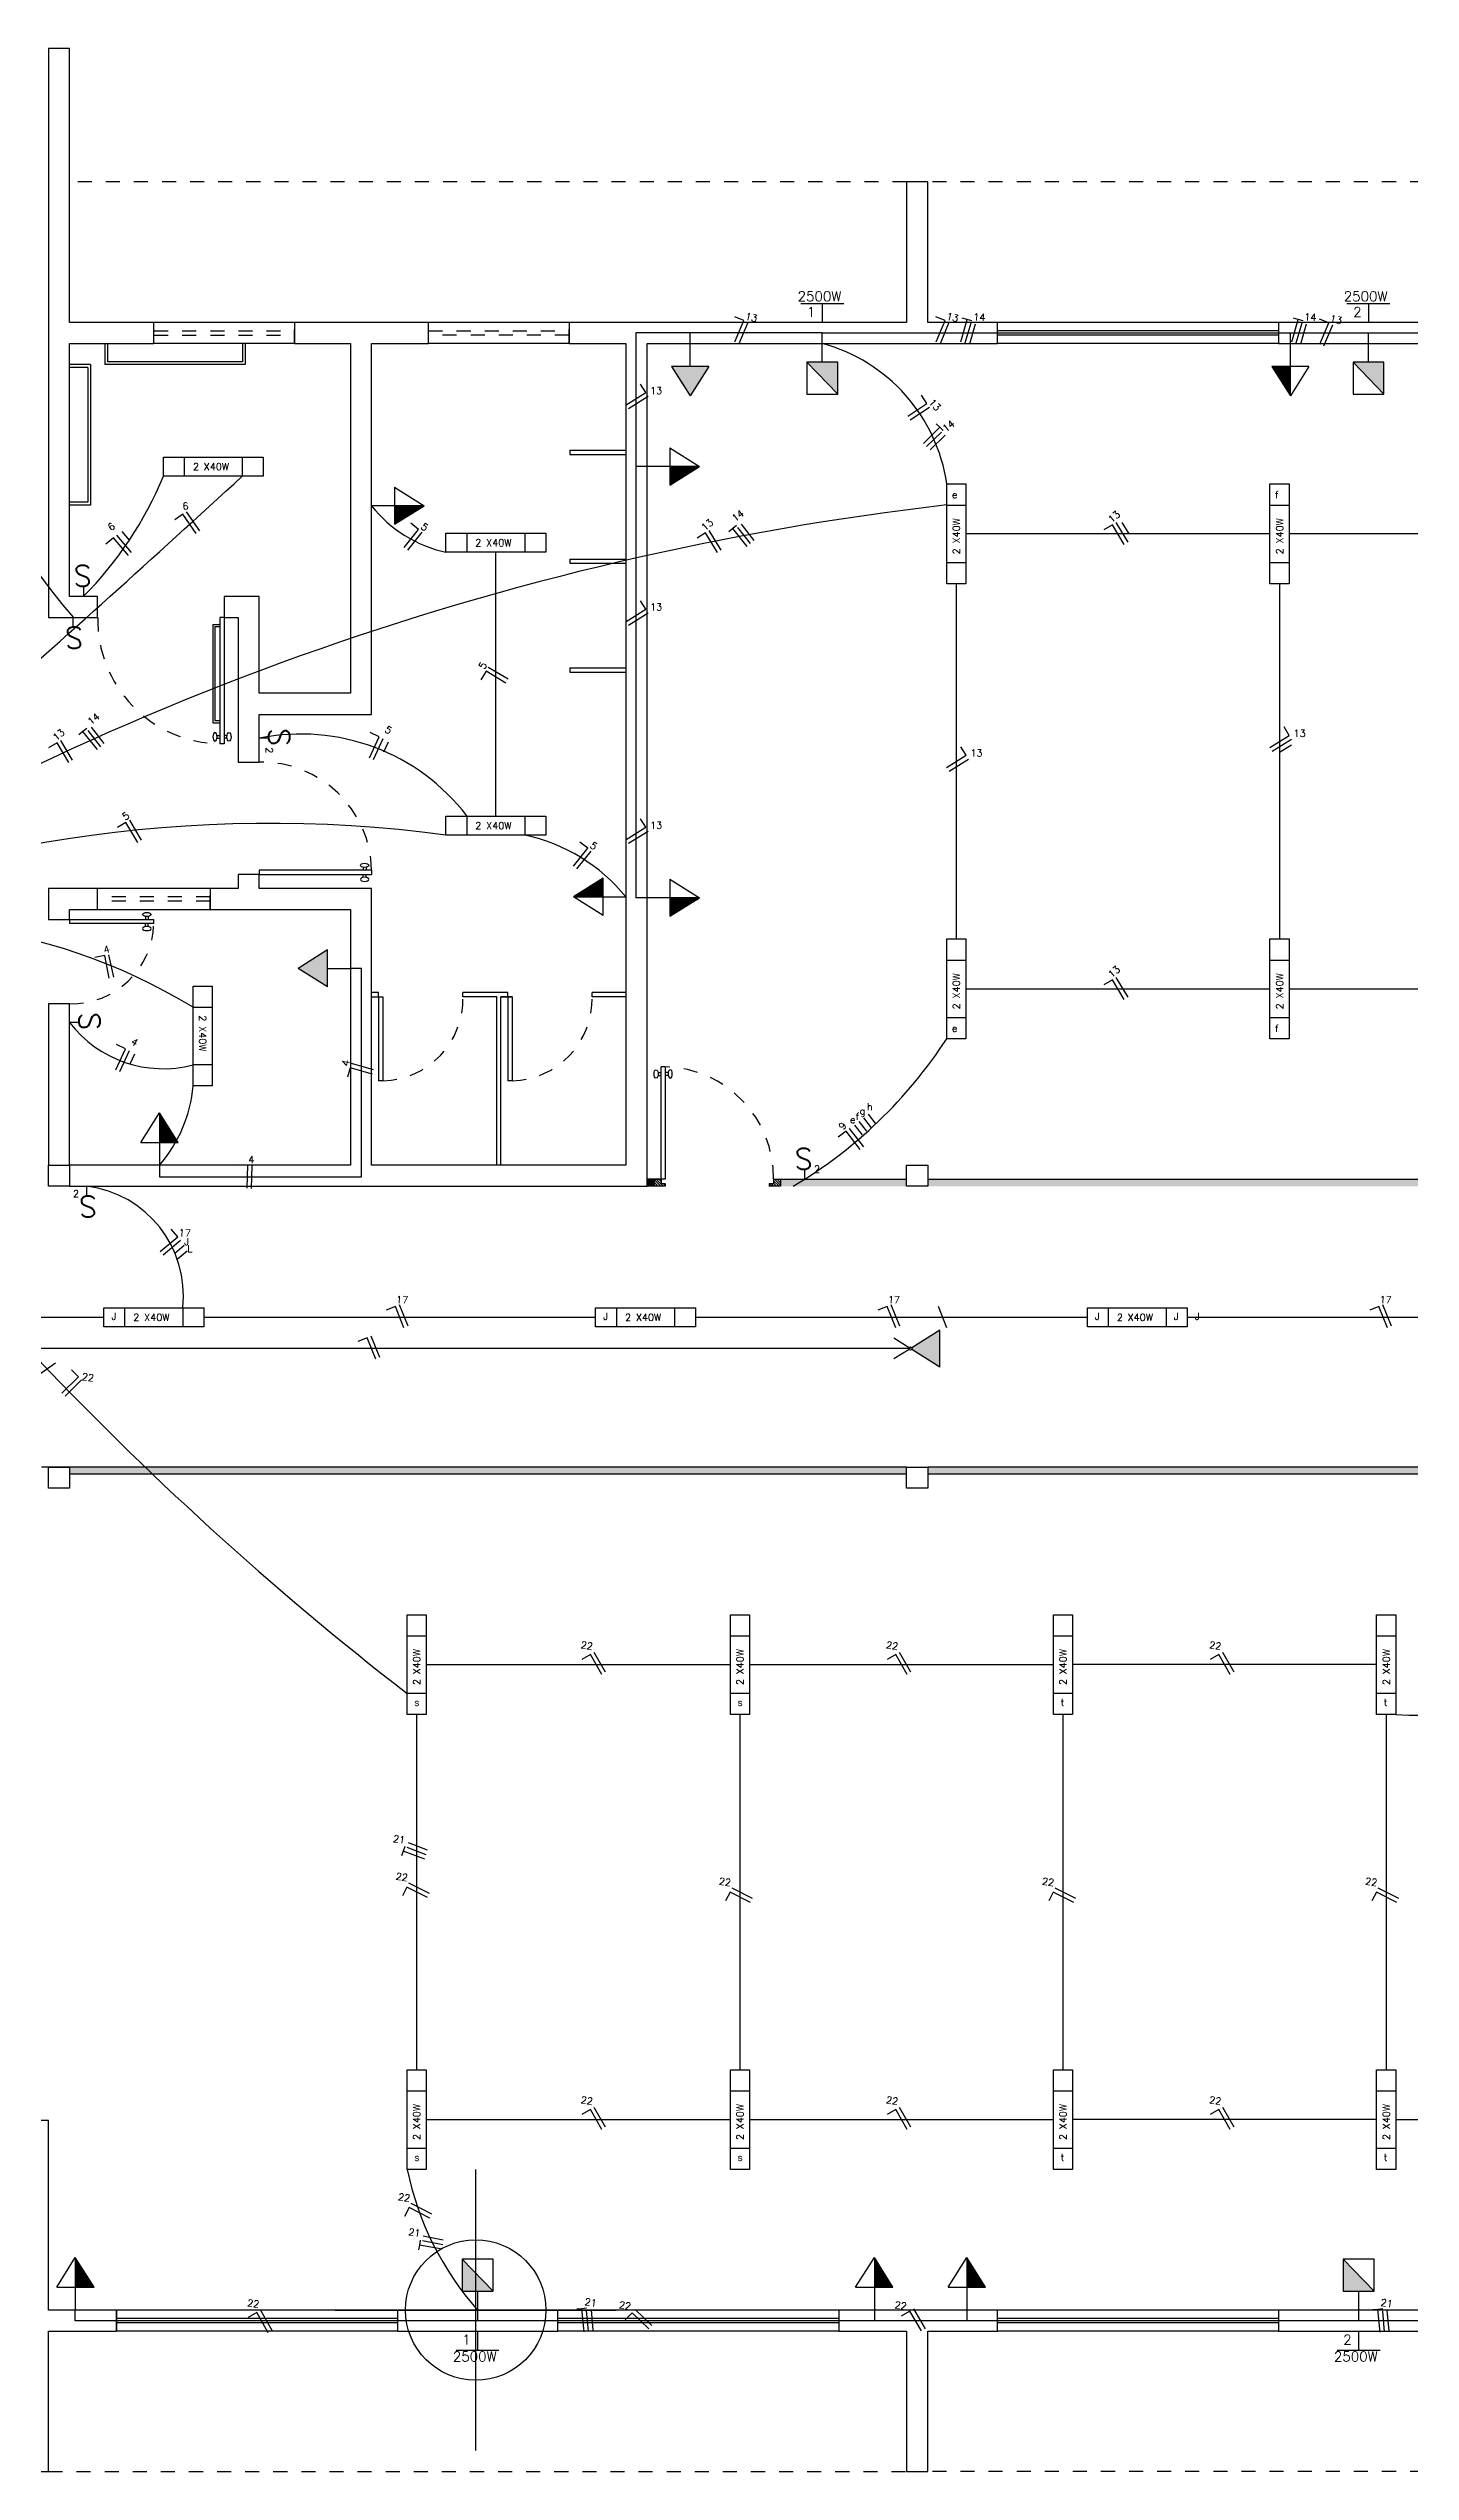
# Model space of a CAD drawing. Header units: millimetres. Extents: x 820 to 987, y 393 to 526.
# Drawn here: x 882.78 to 892.48, y 447.54 to 464.79 of the extents above; entities that cross this region are included whole.
import ezdxf

# ---------------------------------------------------------------- set-up
doc = ezdxf.new("R2010")
doc.units = ezdxf.units.MM
doc.header["$PDMODE"] = 34
doc.linetypes.add('ACAD_ISO03W100', pattern=[30, 12, -18])
for name, color, linetype in [('can01', 1, 'Continuous'), ('can02', 2, 'Continuous'), ('ESQUADRIAS', 2, 'Continuous'), ('fio tomadas de chão', 82, 'Continuous'), ('Janela', 2, 'Continuous'), ('pena 01', 1, 'Continuous'), ('pena01', 1, 'Continuous'), ('pena02', 2, 'Continuous'), ('pena03', 3, 'Continuous'), ('pena04', 4, 'Continuous')]:
    doc.layers.add(name, color=color, linetype=linetype)
doc.styles.add('ROMANS', font='romans', dxfattribs={"height": 0.18})

msp = doc.modelspace()

# ---------------------------------------------------------------- hatches: boundary and pattern name
at = {"layer": 'can02'}
for points in [[(887.482, 462.523), (887.217, 462.523), (887.349, 462.313)], [(888.399, 462.553), (888.179, 462.553), (888.399, 462.325)], [(891.489, 462.523), (891.621, 462.313), (891.621, 462.523)], [(892.287, 462.553), (892.067, 462.553), (892.287, 462.325)], [(887.205, 461.678), (887.415, 461.81), (887.205, 461.81)], [(885.245, 461.399), (885.455, 461.531), (885.245, 461.531)], [(886.729, 458.879), (886.519, 458.747), (886.729, 458.747)], [(887.205, 458.608), (887.415, 458.74), (887.205, 458.74)], [(884.769, 458.105), (884.769, 458.37), (884.559, 458.237)], [(883.704, 456.999), (883.572, 457.21), (883.572, 456.999)], [(883.106, 448.849), (882.973, 449.06), (882.973, 448.849)], [(885.726, 448.82), (885.946, 448.82), (885.726, 449.048)], [(888.792, 448.849), (888.66, 449.06), (888.66, 448.849)], [(889.45, 448.849), (889.318, 449.06), (889.318, 448.849)], [(891.997, 448.82), (892.217, 448.82), (891.997, 449.048)]]:
    msp.add_hatch(color=256, dxfattribs=at).paths.add_polyline_path(points)
at = {"layer": 'fio tomadas de chão'}
msp.add_hatch(color=256, dxfattribs=at).paths.add_polyline_path([(889.127, 455.399), (889.127, 455.663), (888.927, 455.537, -0.141294), (888.928, 455.531, -0.141294), (888.927, 455.525)])
at = {"layer": 'pena02'}
for points in [[(887.092, 456.686), (887.092, 456.736), (887.042, 456.736), (887.042, 456.686)], [(888.89, 456.686), (888.89, 456.736), (887.992, 456.736), (887.992, 456.686)], [(895.173, 456.686), (895.173, 456.736), (889.04, 456.736), (889.04, 456.686)], [(888.89, 454.636), (888.89, 454.686), (882.932, 454.686), (882.932, 454.636)], [(895.173, 454.636), (895.173, 454.686), (889.04, 454.686), (889.04, 454.636)]]:
    msp.add_hatch(color=254, dxfattribs=at).paths.add_polyline_path(points)
h = msp.add_hatch(dxfattribs=at)
h.set_pattern_fill('LINE', color=256, scale=0.004, angle=45, style=0)
h.set_pattern_definition([(315, (-1130.707169, 2397.98538), (-0.00898025612, -0.00898025612), [])])
h.paths.add_polyline_path([(887.092, 456.736), (887.092, 456.686), (887.172, 456.686), (887.172, 456.706), (887.142, 456.706), (887.142, 456.736)])
h = msp.add_hatch(dxfattribs=at)
h.set_pattern_fill('LINE', color=256, scale=0.004, angle=45, style=0)
h.set_pattern_definition([(315, (-1130.907169, 2397.98538), (-0.00898025612, -0.00898025612), [])])
h.paths.add_polyline_path([(887.992, 456.736), (887.992, 456.686), (887.912, 456.686), (887.912, 456.706), (887.942, 456.706), (887.942, 456.736)])

# ---------------------------------------------------------------- linework, layer by layer
at = {"layer": 'can01'}
for p, q in [((887.732, 462.849), (887.666, 462.876)), ((887.668, 462.697), (887.732, 462.849)), ((887.698, 462.686), (887.761, 462.837)), ((889.164, 462.849), (889.098, 462.876)), ((889.1, 462.697), (889.164, 462.849)), ((889.13, 462.686), (889.193, 462.837)), ((889.276, 462.699), (889.32, 462.857)), ((889.32, 462.857), (889.286, 462.867)), ((889.306, 462.691), (889.348, 462.832)), ((889.306, 462.691), (889.348, 462.832)), ((889.354, 462.847), (889.32, 462.857)), ((889.339, 462.684), (889.381, 462.825)), ((889.339, 462.684), (889.381, 462.825)), ((891.632, 462.699), (891.677, 462.857)), ((891.677, 462.857), (891.643, 462.867)), ((891.663, 462.691), (891.704, 462.832)), ((891.663, 462.691), (891.704, 462.832)), ((891.711, 462.847), (891.677, 462.857)), ((891.696, 462.684), (891.737, 462.825)), ((891.696, 462.684), (891.737, 462.825)), ((891.894, 462.832), (891.828, 462.86)), ((891.831, 462.681), (891.894, 462.832)), ((891.86, 462.669), (891.923, 462.82)), ((886.894, 462.249), (887.033, 462.336)), ((886.911, 462.223), (887.049, 462.31)), ((887.033, 462.336), (886.995, 462.396)), ((889.034, 462.259), (888.995, 462.318)), ((888.898, 462.168), (889.034, 462.259)), ((888.915, 462.142), (889.052, 462.233)), ((889.01, 461.973), (889.125, 462.09)), ((889.032, 461.952), (889.137, 462.055)), ((889.032, 461.952), (889.137, 462.055)), ((889.058, 461.93), (889.163, 462.033)), ((889.058, 461.93), (889.163, 462.033)), ((889.125, 462.09), (889.1, 462.115)), ((889.15, 462.066), (889.125, 462.09)), ((883.739, 461.47), (883.681, 461.43)), ((883.832, 461.334), (883.739, 461.47)), ((883.858, 461.353), (883.765, 461.487)), ((883.245, 461.302), (883.191, 461.257)), ((883.351, 461.176), (883.245, 461.302)), ((883.374, 461.197), (883.269, 461.322)), ((883.358, 461.286), (883.306, 461.348)), ((885.314, 461.234), (885.416, 461.362)), ((885.339, 461.215), (885.441, 461.343)), ((885.416, 461.362), (885.361, 461.406)), ((887.459, 461.338), (887.398, 461.301)), ((887.543, 461.197), (887.459, 461.338)), ((887.57, 461.214), (887.485, 461.354)), ((887.652, 461.368), (887.624, 461.346)), ((887.68, 461.391), (887.652, 461.368)), ((887.755, 461.24), (887.652, 461.368)), ((887.779, 461.261), (887.689, 461.376)), ((887.779, 461.261), (887.689, 461.376)), ((887.804, 461.283), (887.714, 461.399)), ((887.804, 461.283), (887.714, 461.399)), ((890.354, 461.396), (890.294, 461.36)), ((890.439, 461.256), (890.354, 461.396)), ((890.466, 461.272), (890.381, 461.412)), ((890.474, 461.331), (890.425, 461.412)), ((886.894, 460.707), (887.033, 460.794)), ((886.911, 460.681), (887.049, 460.768)), ((887.033, 460.794), (886.995, 460.854)), ((885.896, 460.353), (885.86, 460.292)), ((886.037, 460.269), (885.896, 460.353)), ((886.053, 460.297), (885.912, 460.38)), ((883.027, 459.923), (882.999, 459.901)), ((883.054, 459.945), (883.027, 459.923)), ((883.13, 459.795), (883.027, 459.923)), ((883.154, 459.815), (883.064, 459.931)), ((883.154, 459.815), (883.064, 459.931)), ((883.178, 459.838), (883.088, 459.954)), ((883.178, 459.838), (883.088, 459.954)), ((885.067, 459.737), (885.135, 459.886)), ((885.135, 459.886), (885.071, 459.916)), ((891.474, 459.809), (891.613, 459.896)), ((891.613, 459.896), (891.576, 459.956)), ((882.843, 459.843), (882.782, 459.807)), ((882.927, 459.703), (882.843, 459.843)), ((882.954, 459.719), (882.869, 459.859)), ((885.096, 459.725), (885.164, 459.873)), ((885.169, 459.778), (885.202, 459.851)), ((889.174, 459.668), (889.313, 459.755)), ((889.192, 459.641), (889.33, 459.728)), ((889.313, 459.755), (889.276, 459.815)), ((891.492, 459.783), (891.63, 459.87)), ((891.544, 459.776), (891.63, 459.83)), ((883.333, 459.276), (883.272, 459.24)), ((883.417, 459.134), (883.333, 459.276)), ((883.443, 459.151), (883.36, 459.292)), ((886.894, 459.154), (887.033, 459.242)), ((886.911, 459.128), (887.049, 459.215)), ((887.033, 459.242), (886.995, 459.301)), ((886.518, 458.964), (886.62, 459.093)), ((886.543, 458.945), (886.645, 459.073)), ((886.62, 459.093), (886.565, 459.137)), ((883.246, 458.175), (883.212, 458.335)), ((883.182, 458.329), (883.112, 458.314)), ((883.215, 458.168), (883.182, 458.329)), ((890.466, 458.033), (890.381, 458.173)), ((890.354, 458.157), (890.294, 458.121)), ((890.439, 458.017), (890.354, 458.157)), ((883.261, 457.516), (883.329, 457.665)), ((883.329, 457.665), (883.265, 457.695)), ((883.29, 457.504), (883.358, 457.652)), ((883.363, 457.557), (883.396, 457.63)), ((884.93, 457.53), (884.911, 457.462)), ((885.088, 457.485), (884.93, 457.53)), ((885.096, 457.516), (884.939, 457.561)), ((888.607, 457.078), (888.553, 457.148)), ((888.64, 457.103), (888.586, 457.173)), ((888.672, 457.129), (888.618, 457.2)), ((888.459, 457.078), (888.403, 457.035)), ((888.559, 456.948), (888.459, 457.078)), ((888.584, 456.968), (888.484, 457.098)), ((888.575, 457.052), (888.522, 457.121)), ((884.201, 456.836), (884.13, 456.838)), ((884.195, 456.672), (884.201, 456.836)), ((884.226, 456.671), (884.232, 456.835)), ((883.577, 456.221), (883.702, 456.327)), ((883.598, 456.197), (883.722, 456.303)), ((883.702, 456.327), (883.656, 456.381)), ((883.682, 456.211), (883.748, 456.266)), ((883.698, 456.167), (883.769, 456.227)), ((885.251, 455.831), (885.186, 455.804)), ((885.312, 455.678), (885.251, 455.831)), ((885.341, 455.691), (885.28, 455.842)), ((888.751, 455.831), (888.686, 455.804)), ((888.812, 455.678), (888.751, 455.831)), ((888.841, 455.691), (888.78, 455.842)), ((889.177, 455.679), (889.116, 455.83)), ((892.251, 455.831), (892.186, 455.804)), ((892.312, 455.678), (892.251, 455.831)), ((892.341, 455.691), (892.28, 455.842)), ((885.05, 455.607), (884.984, 455.581)), ((885.111, 455.455), (885.05, 455.607)), ((885.14, 455.467), (885.079, 455.619)), ((882.711, 455.345), (882.832, 455.429)), ((882.878, 455.214), (882.995, 455.33)), ((882.901, 455.192), (883.017, 455.308)), ((882.995, 455.33), (882.945, 455.38)), ((886.639, 453.352), (886.577, 453.317)), ((886.72, 453.21), (886.639, 453.352)), ((886.747, 453.226), (886.666, 453.368)), ((888.812, 453.352), (888.751, 453.317)), ((888.893, 453.21), (888.812, 453.352)), ((888.92, 453.226), (888.84, 453.368)), ((891.112, 453.352), (891.051, 453.317)), ((891.193, 453.21), (891.112, 453.352)), ((891.22, 453.226), (891.14, 453.368)), ((885.307, 451.954), (885.295, 451.92)), ((885.319, 451.987), (885.307, 451.954)), ((885.461, 451.897), (885.307, 451.954)), ((885.471, 451.927), (885.334, 451.979)), ((885.471, 451.927), (885.334, 451.979)), ((885.48, 451.959), (885.344, 452.012)), ((885.48, 451.959), (885.344, 452.012)), ((885.333, 451.697), (885.301, 451.634)), ((885.479, 451.622), (885.333, 451.697)), ((885.493, 451.651), (885.347, 451.725)), ((887.633, 451.662), (887.601, 451.599)), ((887.779, 451.587), (887.633, 451.662)), ((887.793, 451.615), (887.647, 451.69)), ((889.933, 451.662), (889.901, 451.599)), ((890.079, 451.587), (889.933, 451.662)), ((890.093, 451.615), (889.947, 451.69)), ((892.233, 451.662), (892.201, 451.599)), ((892.379, 451.587), (892.233, 451.662)), ((892.393, 451.615), (892.247, 451.69)), ((886.639, 450.113), (886.577, 450.078)), ((886.72, 449.971), (886.639, 450.113)), ((886.747, 449.987), (886.666, 450.129)), ((888.812, 450.113), (888.751, 450.078)), ((888.893, 449.971), (888.812, 450.113)), ((888.92, 449.987), (888.84, 450.129)), ((891.112, 450.113), (891.051, 450.078)), ((891.193, 449.971), (891.112, 450.113)), ((891.22, 449.987), (891.14, 450.129)), ((885.35, 449.416), (885.317, 449.353)), ((885.496, 449.341), (885.35, 449.416)), ((885.51, 449.369), (885.364, 449.444)), ((885.592, 449.184), (885.448, 449.213)), ((885.592, 449.184), (885.448, 449.213)), ((885.422, 449.149), (885.416, 449.114)), ((885.428, 449.184), (885.422, 449.149)), ((885.583, 449.119), (885.422, 449.149)), ((885.588, 449.15), (885.445, 449.179)), ((885.588, 449.15), (885.445, 449.179)), ((884.373, 448.541), (884.293, 448.683)), ((886.577, 448.695), (886.542, 448.692)), ((886.612, 448.699), (886.577, 448.695)), ((886.595, 448.532), (886.577, 448.695)), ((886.626, 448.536), (886.612, 448.682)), ((886.626, 448.536), (886.612, 448.682)), ((886.659, 448.542), (886.646, 448.688)), ((886.659, 448.542), (886.646, 448.688)), ((887.076, 448.575), (886.958, 448.689)), ((888.913, 448.678), (888.852, 448.642)), ((888.996, 448.537), (888.913, 448.678)), ((889.023, 448.553), (888.94, 448.694)), ((892.243, 448.691), (892.208, 448.687)), ((892.278, 448.695), (892.243, 448.691)), ((892.261, 448.528), (892.243, 448.691)), ((892.292, 448.532), (892.278, 448.678)), ((892.292, 448.532), (892.278, 448.678)), ((892.325, 448.538), (892.311, 448.684)), ((892.325, 448.538), (892.311, 448.684)), ((884.265, 448.668), (884.204, 448.633)), ((884.346, 448.525), (884.265, 448.668)), ((886.936, 448.666), (886.887, 448.616)), ((887.054, 448.552), (886.936, 448.666))]:
    msp.add_line(p, q, dxfattribs=at)
at = {"layer": 'can02', "color": 2}
msp.add_line((884.534, 462.836), (883.521, 462.836), dxfattribs=at)
at = {"layer": 'can02'}
for p, q in [((888.136, 462.971), (888.442, 462.971)), ((888.289, 462.971), (888.289, 462.836)), ((892.024, 462.971), (892.33, 462.971)), ((892.177, 462.971), (892.177, 462.836)), ((887.349, 462.523), (887.349, 462.686)), ((888.289, 462.553), (888.289, 462.686)), ((891.621, 462.523), (891.621, 462.686)), ((892.177, 462.553), (892.177, 462.686)), ((887.482, 462.523), (887.217, 462.523)), ((887.217, 462.523), (887.349, 462.313)), ((887.482, 462.523), (887.349, 462.313)), ((888.179, 462.553), (888.399, 462.325)), ((891.753, 462.523), (891.489, 462.523)), ((891.489, 462.523), (891.621, 462.313)), ((891.621, 462.313), (891.621, 462.523)), ((891.753, 462.523), (891.621, 462.313)), ((892.067, 462.553), (892.287, 462.325)), ((883.6, 461.877), (884.311, 461.877)), ((883.6, 461.741), (883.6, 461.877)), ((883.75, 461.741), (883.75, 461.877)), ((884.161, 461.877), (884.161, 461.741)), ((884.311, 461.877), (884.311, 461.741)), ((887.205, 461.81), (887.042, 461.81)), ((887.205, 461.943), (887.415, 461.81)), ((887.205, 461.943), (887.205, 461.678)), ((887.205, 461.678), (887.415, 461.81)), ((887.415, 461.81), (887.205, 461.81)), ((884.311, 461.741), (883.6, 461.741)), ((885.245, 461.664), (885.245, 461.399)), ((885.245, 461.664), (885.455, 461.531)), ((889.176, 461.686), (889.312, 461.686)), ((889.176, 460.975), (889.176, 461.686)), ((889.312, 461.686), (889.312, 460.975)), ((891.476, 460.975), (891.476, 461.686)), ((891.476, 461.686), (891.612, 461.686)), ((891.612, 461.686), (891.612, 460.975)), ((885.245, 461.531), (885.082, 461.531)), ((885.455, 461.531), (885.245, 461.531)), ((885.245, 461.399), (885.455, 461.531)), ((889.176, 461.536), (889.312, 461.536)), ((891.476, 461.536), (891.612, 461.536)), ((885.611, 461.2), (885.611, 461.336)), ((885.611, 461.336), (886.322, 461.336)), ((885.761, 461.2), (885.761, 461.336)), ((886.172, 461.336), (886.172, 461.2)), ((886.322, 461.336), (886.322, 461.2)), ((886.322, 461.2), (885.611, 461.2)), ((889.312, 461.125), (889.176, 461.125)), ((891.612, 461.125), (891.476, 461.125)), ((883.032, 460.956), (883.032, 460.886)), ((889.312, 460.975), (889.176, 460.975)), ((891.612, 460.975), (891.476, 460.975)), ((882.957, 460.667), (882.957, 460.736)), ((884.351, 459.876), (884.282, 459.876)), ((885.611, 459.322), (886.322, 459.322)), ((885.611, 459.186), (885.611, 459.322)), ((885.761, 459.186), (885.761, 459.322)), ((886.172, 459.322), (886.172, 459.186)), ((886.322, 459.322), (886.322, 459.186)), ((886.322, 459.186), (885.611, 459.186)), ((886.729, 458.879), (886.519, 458.747)), ((886.729, 458.615), (886.729, 458.879)), ((887.205, 458.872), (887.205, 458.608)), ((887.205, 458.872), (887.415, 458.74)), ((886.729, 458.615), (886.519, 458.747)), ((886.519, 458.747), (886.729, 458.747)), ((886.729, 458.747), (886.892, 458.747)), ((887.205, 458.74), (887.042, 458.74)), ((887.415, 458.74), (887.205, 458.74)), ((887.205, 458.608), (887.415, 458.74)), ((884.769, 458.37), (884.559, 458.237)), ((884.769, 458.105), (884.769, 458.37)), ((889.176, 457.736), (889.176, 458.447)), ((889.176, 458.447), (889.312, 458.447)), ((889.312, 458.447), (889.312, 457.736)), ((891.476, 457.736), (891.476, 458.447)), ((891.476, 458.447), (891.612, 458.447)), ((891.612, 458.447), (891.612, 457.736)), ((884.769, 458.105), (884.559, 458.237)), ((884.769, 458.237), (884.932, 458.237)), ((889.176, 458.297), (889.312, 458.297)), ((891.476, 458.297), (891.612, 458.297)), ((883.811, 458.112), (883.947, 458.112)), ((883.811, 457.401), (883.811, 458.112)), ((883.947, 458.112), (883.947, 457.401)), ((883.001, 457.853), (882.932, 457.853)), ((883.811, 457.962), (883.947, 457.962)), ((889.312, 457.886), (889.176, 457.886)), ((891.612, 457.886), (891.476, 457.886)), ((889.312, 457.736), (889.176, 457.736)), ((891.612, 457.736), (891.476, 457.736)), ((883.947, 457.551), (883.811, 457.551)), ((883.947, 457.401), (883.811, 457.401)), ((883.439, 456.999), (883.572, 457.21)), ((883.704, 456.999), (883.572, 457.21)), ((883.572, 457.21), (883.572, 456.999)), ((883.439, 456.999), (883.704, 456.999)), ((883.572, 456.999), (883.572, 456.836)), ((888.164, 456.806), (888.164, 456.736)), ((883.056, 456.617), (883.056, 456.686)), ((883.176, 455.686), (883.176, 455.822)), ((883.176, 455.822), (883.887, 455.822)), ((883.326, 455.686), (883.326, 455.822)), ((883.737, 455.822), (883.737, 455.686)), ((883.887, 455.822), (883.887, 455.686)), ((886.676, 455.686), (886.676, 455.822)), ((886.676, 455.822), (887.387, 455.822)), ((886.826, 455.686), (886.826, 455.822)), ((887.237, 455.822), (887.237, 455.686)), ((887.387, 455.822), (887.387, 455.686)), ((890.176, 455.686), (890.176, 455.822)), ((890.176, 455.822), (890.887, 455.822)), ((890.326, 455.686), (890.326, 455.822)), ((890.737, 455.822), (890.737, 455.686)), ((890.887, 455.822), (890.887, 455.686)), ((883.887, 455.686), (883.176, 455.686)), ((887.387, 455.686), (886.676, 455.686)), ((890.887, 455.686), (890.176, 455.686)), ((885.335, 452.925), (885.335, 453.636)), ((885.335, 453.636), (885.471, 453.636)), ((885.471, 453.636), (885.471, 452.925)), ((887.635, 453.636), (887.771, 453.636)), ((887.635, 452.925), (887.635, 453.636)), ((887.771, 453.636), (887.771, 452.925)), ((889.935, 453.636), (890.071, 453.636)), ((889.935, 452.925), (889.935, 453.636)), ((890.071, 453.636), (890.071, 452.925)), ((892.235, 453.636), (892.371, 453.636)), ((892.235, 452.925), (892.235, 453.636)), ((892.371, 453.636), (892.371, 452.925)), ((885.335, 453.486), (885.471, 453.486)), ((887.635, 453.486), (887.771, 453.486)), ((889.935, 453.486), (890.071, 453.486)), ((892.235, 453.486), (892.371, 453.486)), ((885.471, 453.075), (885.335, 453.075)), ((887.771, 453.075), (887.635, 453.075)), ((890.071, 453.075), (889.935, 453.075)), ((892.371, 453.075), (892.235, 453.075)), ((885.471, 452.925), (885.335, 452.925)), ((887.771, 452.925), (887.635, 452.925)), ((890.071, 452.925), (889.935, 452.925)), ((892.371, 452.925), (892.235, 452.925)), ((885.335, 449.686), (885.335, 450.397)), ((885.335, 450.397), (885.471, 450.397)), ((885.335, 450.247), (885.471, 450.247)), ((885.471, 450.397), (885.471, 449.686)), ((887.635, 450.397), (887.771, 450.397)), ((887.635, 449.686), (887.635, 450.397)), ((887.635, 450.247), (887.771, 450.247)), ((887.771, 450.397), (887.771, 449.686)), ((889.935, 450.397), (890.071, 450.397)), ((889.935, 449.686), (889.935, 450.397)), ((889.935, 450.247), (890.071, 450.247)), ((890.071, 450.397), (890.071, 449.686)), ((892.235, 450.397), (892.371, 450.397)), ((892.235, 449.686), (892.235, 450.397)), ((892.235, 450.247), (892.371, 450.247)), ((892.371, 450.397), (892.371, 449.686)), ((885.471, 449.836), (885.335, 449.836)), ((887.771, 449.836), (887.635, 449.836)), ((890.071, 449.836), (889.935, 449.836)), ((892.371, 449.836), (892.235, 449.836)), ((885.471, 449.686), (885.335, 449.686)), ((887.771, 449.686), (887.635, 449.686)), ((890.071, 449.686), (889.935, 449.686)), ((892.371, 449.686), (892.235, 449.686)), ((882.841, 448.849), (882.973, 449.06)), ((882.973, 449.06), (882.973, 448.849)), ((883.106, 448.849), (882.973, 449.06)), ((885.946, 448.82), (885.726, 449.048)), ((888.527, 448.849), (888.66, 449.06)), ((888.66, 449.06), (888.66, 448.849)), ((888.792, 448.849), (888.66, 449.06)), ((889.186, 448.849), (889.318, 449.06)), ((889.318, 449.06), (889.318, 448.849)), ((889.45, 448.849), (889.318, 449.06)), ((892.217, 448.82), (891.997, 449.048)), ((882.841, 448.849), (883.106, 448.849)), ((882.973, 448.849), (882.973, 448.686)), ((888.527, 448.849), (888.792, 448.849)), ((888.66, 448.849), (888.66, 448.686)), ((889.186, 448.849), (889.45, 448.849)), ((889.318, 448.849), (889.318, 448.686)), ((885.836, 448.82), (885.836, 448.686)), ((892.107, 448.82), (892.107, 448.686)), ((885.836, 448.536), (885.836, 448.401)), ((892.107, 448.536), (892.106, 448.401)), ((885.683, 448.401), (885.988, 448.401)), ((891.954, 448.401), (892.259, 448.401))]:
    msp.add_line(p, q, dxfattribs=at)
for points in [[(888.399, 462.553), (888.179, 462.553), (888.179, 462.325), (888.399, 462.325)], [(892.287, 462.553), (892.067, 462.553), (892.067, 462.325), (892.287, 462.325)], [(885.726, 448.82), (885.946, 448.82), (885.946, 449.048), (885.726, 449.048)], [(891.997, 448.82), (892.217, 448.82), (892.217, 449.048), (891.997, 449.048)]]:
    msp.add_lwpolyline(points, close=True, dxfattribs=at)
at = {"layer": 'ESQUADRIAS'}
for p, q in [((885.082, 458.036), (885.132, 458.036)), ((885.132, 458.036), (885.132, 458.066)), ((885.132, 458.036), (885.162, 458.036)), ((885.732, 458.036), (885.732, 458.066)), ((886.002, 458.036), (886.052, 458.036)), ((886.052, 458.036), (886.052, 458.066)), ((886.052, 458.036), (886.082, 458.036)), ((886.652, 458.036), (886.652, 458.066))]:
    msp.add_line(p, q, dxfattribs=at)
at = {"layer": 'fio tomadas de chão'}
for p, q in [((888.907, 455.537), (888.799, 455.605)), ((889.127, 455.663), (888.927, 455.537)), ((889.127, 455.399), (889.127, 455.663)), ((888.917, 455.531), (874.632, 455.531)), ((888.907, 455.525), (888.799, 455.457)), ((889.127, 455.399), (888.927, 455.525))]:
    msp.add_line(p, q, dxfattribs=at)
msp.add_circle((888.917, 455.531), 0.0116, dxfattribs=at)
at = {"layer": 'Janela'}
for p, q in [((886.487, 462.836), (885.487, 462.836)), ((883.182, 462.686), (883.182, 462.536)), ((883.202, 462.686), (883.202, 462.556)), ((884.534, 462.686), (883.531, 462.686)), ((884.162, 462.686), (884.162, 462.556)), ((884.182, 462.686), (884.182, 462.536)), ((886.487, 462.686), (885.487, 462.686)), ((883.082, 462.536), (882.932, 462.536)), ((883.062, 462.516), (882.932, 462.516)), ((883.062, 462.516), (883.062, 461.556)), ((883.082, 462.536), (883.082, 461.536)), ((884.182, 462.536), (883.182, 462.536)), ((884.162, 462.556), (883.202, 462.556)), ((883.062, 461.556), (882.932, 461.556)), ((883.082, 461.536), (882.932, 461.536)), ((883.952, 460.686), (883.952, 459.986)), ((883.952, 460.686), (884.002, 460.686)), ((883.967, 460.671), (883.967, 460.001)), ((883.967, 460.671), (884.002, 460.671)), ((884.002, 460.736), (884.002, 459.836)), ((884.032, 460.736), (884.002, 460.736)), ((884.032, 460.736), (884.032, 459.836)), ((883.952, 459.986), (884.002, 459.986)), ((883.967, 460.001), (884.002, 460.001)), ((884.032, 459.836), (884.002, 459.836)), ((885.132, 458.036), (885.132, 457.436)), ((885.162, 458.036), (885.162, 457.436)), ((886.052, 458.036), (886.052, 457.436)), ((886.082, 458.036), (886.082, 457.436)), ((885.162, 457.436), (885.132, 457.436)), ((886.082, 457.436), (886.052, 457.436))]:
    msp.add_line(p, q, dxfattribs=at)
at = {"layer": 'pena 01', "linetype": 'ACAD_ISO03W100', "ltscale": 0.005}
for p, q in [((888.89, 463.836), (882.932, 463.836)), ((895.173, 463.836), (889.04, 463.836)), ((883.531, 462.686), (883.531, 462.836)), ((884.534, 462.686), (884.534, 462.836)), ((885.487, 462.686), (885.487, 462.836)), ((886.487, 462.686), (886.487, 462.836)), ((883.534, 462.776), (884.534, 462.776)), ((883.534, 462.746), (884.534, 462.746)), ((885.487, 462.776), (886.487, 462.776)), ((886.487, 462.746), (885.487, 462.746)), ((883.132, 458.656), (883.132, 458.806)), ((883.932, 458.746), (883.132, 458.746)), ((883.932, 458.716), (883.132, 458.716)), ((883.932, 458.656), (883.932, 458.806)), ((882.782, 447.536), (888.89, 447.536)), ((895.173, 447.536), (889.04, 447.536))]:
    msp.add_line(p, q, dxfattribs=at)
at = {"layer": 'pena 01'}
for p, q in [((888.289, 462.761), (886.963, 462.761)), ((886.963, 462.761), (886.963, 458.74)), ((887.349, 462.686), (887.349, 462.761)), ((888.289, 462.686), (888.289, 462.761)), ((888.289, 462.761), (898.099, 462.761)), ((891.621, 462.686), (891.621, 462.761)), ((892.177, 462.686), (892.177, 462.761)), ((887.042, 461.81), (886.963, 461.81)), ((891.476, 461.331), (889.312, 461.331)), ((893.776, 461.331), (891.612, 461.331)), ((885.966, 459.322), (885.966, 461.2)), ((889.244, 458.447), (889.244, 460.975)), ((891.544, 460.975), (891.544, 458.447)), ((887.042, 458.74), (886.963, 458.74)), ((885.009, 458.237), (884.932, 458.237)), ((885.009, 456.754), (885.009, 458.237)), ((889.312, 458.092), (891.476, 458.092)), ((891.612, 458.092), (893.776, 458.092)), ((883.572, 456.836), (883.572, 456.754)), ((883.572, 456.754), (885.009, 456.754)), ((880.387, 455.754), (883.176, 455.754)), ((883.887, 455.754), (886.676, 455.754)), ((887.387, 455.754), (890.176, 455.754)), ((890.887, 455.754), (893.676, 455.754)), ((885.471, 453.281), (887.635, 453.281)), ((887.771, 453.281), (889.935, 453.281)), ((892.235, 453.281), (890.071, 453.281)), ((885.403, 450.397), (885.403, 452.925)), ((887.703, 452.925), (887.703, 450.397)), ((890.003, 450.397), (890.003, 452.925)), ((892.303, 452.925), (892.303, 450.397)), ((885.471, 450.042), (887.635, 450.042)), ((887.771, 450.042), (889.935, 450.042)), ((892.235, 450.042), (890.071, 450.042)), ((892.371, 450.042), (896.967, 450.042)), ((882.973, 448.609), (882.973, 448.686)), ((885.836, 448.686), (885.836, 448.609)), ((888.66, 448.686), (888.66, 448.609)), ((889.318, 448.686), (889.318, 448.609)), ((892.107, 448.686), (892.107, 448.609)), ((894.941, 448.609), (882.973, 448.609))]:
    msp.add_line(p, q, dxfattribs=at)
for centre, radius, start, end in [((886.842, 464.048), 5.105, 180.0271, 220.437), ((887.972, 461.512), 1.216, 8.2304, 74.9037), ((795.247, 558.632), 131.505, 310.32655, 312.54173), ((881.144, 462.759), 2.659, 315.2367, 337.4959), ((891.538, 441.032), 20.64, 96.5712, 122.8236), ((885.81, 462.105), 0.927, 218.2412, 257.605), ((884.579, 458.418), 1.488, 37.425, 101.5158), ((884.358, 449.828), 9.442, 82.376, 115.1219), ((885.908, 457.945), 1.269, 39.1848, 78.0147), ((881.622, 454.343), 4.229, 58.83, 107.5033), ((899.681, 471.559), 23.398, 214.2918, 232.1837), ((883.598, 458.361), 0.838, 217.3279, 284.7345), ((886.395, 459.537), 3.312, 300.6372, 327.0688), ((882.821, 457.488), 0.994, 319.0805, 355.0049), ((882.958, 455.909), 0.784, 353.6703, 82.8156), ((892.623, 458.66), 5.74, 267.4851, 296.9422), ((887.463, 450.127), 2.173, 191.709, 221.5359)]:
    msp.add_arc(centre, radius, start, end, dxfattribs=at)
at = {"layer": 'pena 01', "linetype": 'ACAD_ISO03W100', "ltscale": 0.005}
for centre, radius, start, end in [((884.017, 460.721), 0.885, 179.029, 269.029), ((884.297, 458.921), 0.785, 1.0947, 91.0947), ((882.947, 458.571), 0.585, 268.5312, 358.5312), ((885.147, 458.021), 0.585, 271.4688, 1.4688), ((886.067, 458.021), 0.585, 271.4688, 1.4688), ((887.157, 456.751), 0.785, 358.9053, 88.9053)]:
    msp.add_arc(centre, radius, start, end, dxfattribs=at)
at = {"layer": 'pena01'}
for p, q in [((891.536, 462.836), (889.536, 462.836)), ((891.536, 462.686), (889.536, 462.686)), ((885.265, 448.686), (883.265, 448.686)), ((888.407, 448.686), (886.407, 448.686)), ((891.536, 448.686), (889.536, 448.686)), ((885.265, 448.536), (883.265, 448.536)), ((888.407, 448.536), (886.407, 448.536)), ((891.536, 448.536), (889.536, 448.536))]:
    msp.add_line(p, q, dxfattribs=at)
at = {"layer": 'pena02'}
for p, q in [((891.536, 462.776), (889.536, 462.776)), ((891.536, 462.746), (889.536, 462.746)), ((886.492, 461.926), (886.892, 461.926)), ((886.492, 461.926), (886.492, 461.896)), ((886.492, 461.896), (886.892, 461.896)), ((886.492, 461.151), (886.892, 461.151)), ((886.492, 461.151), (886.492, 461.121)), ((886.492, 461.121), (886.892, 461.121)), ((886.492, 460.376), (886.892, 460.376)), ((886.492, 460.376), (886.492, 460.346)), ((886.492, 460.346), (886.892, 460.346)), ((883.981, 459.896), (884.002, 459.896)), ((884.053, 459.896), (884.032, 459.896)), ((883.981, 459.876), (884.002, 459.876)), ((884.053, 459.876), (884.032, 459.876)), ((884.282, 458.936), (884.282, 458.906)), ((885.082, 458.936), (884.282, 458.936)), ((884.282, 458.906), (885.082, 458.906)), ((885.022, 458.957), (885.022, 458.936)), ((885.022, 458.886), (885.022, 458.906)), ((885.042, 458.957), (885.042, 458.936)), ((885.042, 458.886), (885.042, 458.906)), ((885.082, 458.936), (885.082, 458.906)), ((883.932, 458.806), (883.132, 458.806)), ((882.932, 458.586), (883.532, 458.586)), ((882.932, 458.586), (882.932, 458.556)), ((883.532, 458.556), (882.932, 458.556)), ((883.132, 458.656), (883.932, 458.656)), ((883.472, 458.607), (883.472, 458.586)), ((883.472, 458.536), (883.472, 458.556)), ((883.492, 458.607), (883.492, 458.586)), ((883.492, 458.536), (883.492, 458.556)), ((883.532, 458.556), (883.532, 458.586)), ((885.132, 458.066), (885.082, 458.066)), ((885.132, 458.066), (885.082, 458.066)), ((886.052, 458.066), (885.732, 458.066)), ((885.972, 458.036), (885.732, 458.036)), ((885.972, 456.836), (885.972, 458.036)), ((886.052, 458.066), (886.002, 458.066)), ((886.052, 458.066), (886.002, 458.066)), ((886.002, 456.836), (886.002, 458.036)), ((886.082, 458.036), (886.002, 458.036)), ((886.892, 458.066), (886.652, 458.066)), ((886.892, 458.036), (886.652, 458.036)), ((887.121, 457.496), (887.142, 457.496)), ((887.121, 457.476), (887.142, 457.476)), ((887.142, 456.736), (887.142, 457.536)), ((887.172, 457.536), (887.142, 457.536)), ((887.172, 457.536), (887.172, 456.736)), ((887.193, 457.496), (887.172, 457.496)), ((887.193, 457.476), (887.172, 457.476)), ((887.172, 456.736), (887.092, 456.736)), ((887.092, 456.736), (887.092, 456.686)), ((887.092, 456.736), (887.142, 456.736)), ((887.172, 456.686), (887.092, 456.686)), ((887.172, 456.736), (887.142, 456.736)), ((887.142, 456.736), (887.142, 456.706)), ((887.142, 456.706), (887.172, 456.706)), ((887.172, 456.706), (887.172, 456.686)), ((887.912, 456.706), (887.942, 456.706)), ((887.912, 456.706), (887.912, 456.686)), ((887.992, 456.686), (887.912, 456.686)), ((887.942, 456.736), (887.992, 456.736)), ((887.942, 456.736), (887.942, 456.706)), ((887.992, 456.736), (887.992, 456.686)), ((883.265, 448.686), (883.265, 448.536)), ((885.265, 448.626), (883.265, 448.626)), ((885.265, 448.596), (883.265, 448.596)), ((888.407, 448.626), (886.407, 448.626)), ((888.407, 448.596), (886.407, 448.596)), ((891.536, 448.626), (889.536, 448.626)), ((891.536, 448.596), (889.536, 448.596))]:
    msp.add_line(p, q, dxfattribs=at)
at = {"layer": 'pena02', "color": 254}
for p, q in [((887.092, 456.736), (887.042, 456.736)), ((887.092, 456.686), (887.042, 456.686)), ((887.992, 456.736), (888.89, 456.736)), ((889.04, 456.736), (895.173, 456.736)), ((888.89, 454.686), (882.732, 454.686)), ((888.89, 454.636), (882.932, 454.636)), ((897.415, 454.686), (889.04, 454.686)), ((895.223, 454.636), (889.04, 454.636))]:
    msp.add_line(p, q, dxfattribs=at)
at = {"layer": 'pena02', "extrusion": (0, 0, -1)}
for centre, major_axis in [((883.967, 459.886), (0, -0.03)), ((885.032, 458.871), (0.03, 0)), ((883.482, 458.521), (0.03, 0)), ((887.207, 457.486), (0, 0.03))]:
    msp.add_ellipse(centre, major_axis=major_axis, ratio=0.5, dxfattribs=at)
at = {"layer": 'pena02'}
for centre, major_axis in [((884.067, 459.886), (0, -0.03)), ((885.032, 458.971), (0.03, 0)), ((883.482, 458.621), (0.03, 0)), ((887.107, 457.486), (0, 0.03))]:
    msp.add_ellipse(centre, major_axis=major_axis, ratio=0.5, dxfattribs=at)
at = {"layer": 'pena03'}
msp.add_point((885.823, 448.686), dxfattribs=at)
at = {"layer": 'pena04'}
for points in [[(883.132, 460.736), (883.132, 460.886), (882.932, 460.886), (882.932, 462.686), (883.531, 462.686), (883.531, 462.836), (882.932, 462.836), (882.932, 464.786), (882.782, 464.786), (882.782, 460.736)], [(885.082, 460.046), (885.082, 462.686), (885.487, 462.686), (885.487, 462.836), (884.534, 462.836), (884.534, 462.686), (884.932, 462.686), (884.932, 460.196), (884.282, 460.196), (884.282, 460.236), (884.282, 460.886), (884.032, 460.886), (884.032, 460.736), (884.132, 460.736), (884.132, 459.706), (884.282, 459.706), (884.282, 460.046)], [(892.678, 462.686), (892.678, 462.836), (891.536, 462.836), (891.536, 462.686)], [(882.932, 458.586), (882.932, 458.656), (883.132, 458.656), (883.132, 458.806), (882.782, 458.806), (882.782, 458.586)], [(882.932, 456.836), (882.932, 457.986), (882.782, 457.986), (882.782, 456.836)], [(882.782, 456.686), (882.782, 456.836), (882.932, 456.836), (882.932, 456.686)], [(888.89, 456.686), (888.89, 456.836), (889.04, 456.836), (889.04, 456.686)], [(882.782, 454.536), (882.782, 454.686), (882.932, 454.686), (882.932, 454.536)], [(888.89, 454.536), (888.89, 454.686), (889.04, 454.686), (889.04, 454.536)], [(882.782, 447.536), (882.782, 448.536), (883.265, 448.536), (883.265, 448.686), (882.782, 448.686), (882.782, 450.036), (882.282, 450.036), (882.282, 449.886), (882.632, 449.886), (882.632, 447.536)], [(886.407, 448.536), (886.407, 448.686), (885.265, 448.686), (885.265, 448.536)], [(889.04, 447.536), (889.04, 448.536), (889.536, 448.536), (889.536, 448.686), (888.407, 448.686), (888.407, 448.536), (888.89, 448.536), (888.89, 447.536)], [(892.678, 448.536), (892.678, 448.686), (891.536, 448.686), (891.536, 448.536)]]:
    msp.add_lwpolyline(points, close=True, dxfattribs=at)
for points in [[(887.042, 462.686), (889.536, 462.686), (889.536, 462.836), (889.04, 462.836), (889.04, 463.836), (888.89, 463.836), (888.89, 462.836), (887.042, 462.836)], [(887.042, 462.836), (886.487, 462.836), (886.487, 462.686), (886.892, 462.686), (886.892, 456.836), (885.082, 456.836)], [(885.082, 456.686), (887.042, 456.686), (887.042, 462.686)], [(885.082, 456.836), (885.082, 458.806), (884.282, 458.806), (884.282, 458.906), (884.132, 458.906), (884.132, 458.806), (883.932, 458.806), (883.932, 458.656), (884.132, 458.656), (884.932, 458.656), (884.932, 456.836), (882.932, 456.836), (882.932, 456.686), (885.082, 456.686), (885.082, 456.686)]]:
    msp.add_lwpolyline(points, dxfattribs=at)

# ---------------------------------------------------------------- texts
at = {"layer": 'can01', "style": 'ROMANS'}
for s, p in [('2500W', (888.114, 462.987)), ('2500W', (892.001, 462.987)), ('1', (888.18, 462.875)), ('2', (892.068, 462.875)), ('1', (885.727, 448.44)), ('2', (891.997, 448.44)), ('2500W', (885.66, 448.32)), ('2500W', (891.931, 448.32))]:
    msp.add_text(s, height=0.07, dxfattribs=at).set_placement(p)
at = {"layer": 'can02', "style": 'ROMANS'}
for s, height, rotation, p in [('13', 0.05, 346.5558, (887.737, 462.858)), ('13', 0.05, 346.5558, (889.169, 462.858)), ('14', 0.05, 357.5816, (889.364, 462.85)), ('14', 0.05, 357.5816, (891.72, 462.85)), ('13', 0.05, 346.5558, (891.899, 462.842)), ('13', 0.05, 0.0998, (887.064, 462.326)), ('13', 0.05, 312.8678, (889.043, 462.264)), ('14', 0.05, 37.4074, (889.169, 462.053)), ('6', 0.05, 2.8273, (883.737, 461.503)), ('14', 0.05, 37.4074, (887.67, 461.414)), ('2 X40W', 0.05, 90, (889.269, 461.185)), ('13', 0.05, 40.2891, (890.35, 461.406)), ('2 X40W', 0.05, 90, (891.569, 461.185)), ('6', 0.05, 33.8805, (883.226, 461.35)), ('5', 0.05, 324.0012, (885.427, 461.372)), ('13', 0.05, 40.2891, (887.454, 461.348)), ('13', 0.05, 0.0998, (887.064, 460.784)), ('S', 0.15, 180, (883.029, 460.668)), ('5', 0.05, 61.9899, (885.885, 460.362)), ('13', 0.05, 40.2891, (882.838, 459.853)), ('14', 0.05, 37.4074, (883.084, 459.968)), ('S', 0.15, 270, (884.35, 459.948)), ('5', 0.05, 329.3887, (885.17, 459.924)), ('13', 0.05, 0.0998, (891.644, 459.886)), ('2', 0.05, 270, (884.328, 459.811)), ('13', 0.05, 0.0998, (889.344, 459.745)), ('5', 0.05, 33.0863, (883.328, 459.289)), ('13', 0.05, 0.0998, (887.064, 459.231)), ('5', 0.05, 324.0012, (886.631, 459.102)), ('4', 0.05, 14.3158, (883.181, 458.343)), ('2 X40W', 0.05, 90, (889.269, 457.946)), ('13', 0.05, 40.2891, (890.35, 458.167)), ('2 X40W', 0.05, 90, (891.569, 457.946)), ('S', 0.15, 270, (883, 457.925)), ('2 X40W', 0.05, 270, (883.854, 457.903)), ('4', 0.05, 329.3887, (883.364, 457.703)), ('4', 0.05, 76.5336, (884.917, 457.537)), ('9', 0.05, 47.3664, (888.437, 457.083)), ('4', 0.05, 0.449, (884.204, 456.85)), ('S', 0.15, 180, (883.128, 456.618)), ('17', 0.05, 357.0876, (883.708, 456.331)), ('17', 0.05, 357.0876, (885.255, 455.856)), ('17', 0.05, 357.0876, (888.755, 455.856)), ('17', 0.05, 357.0876, (892.255, 455.856)), ('22', 0.05, 351.5935, (883.017, 455.308)), ('2 X40W', 0.05, 90, (885.428, 453.135)), ('22', 0.05, 351.5935, (886.568, 453.398)), ('2 X40W', 0.05, 90, (887.728, 453.135)), ('22', 0.05, 351.5935, (888.741, 453.398)), ('2 X40W', 0.05, 90, (890.028, 453.135)), ('22', 0.05, 351.5935, (891.041, 453.398)), ('2 X40W', 0.05, 90, (892.328, 453.135)), ('21', 0.05, 351.5935, (885.232, 452.019)), ('22', 0.05, 351.5935, (885.251, 451.751)), ('22', 0.05, 351.5935, (887.551, 451.716)), ('22', 0.05, 351.5935, (889.851, 451.716)), ('22', 0.05, 351.5935, (892.151, 451.716)), ('2 X40W', 0.05, 90, (885.428, 449.896)), ('22', 0.05, 351.5935, (886.568, 450.159)), ('2 X40W', 0.05, 90, (887.728, 449.896)), ('22', 0.05, 351.5935, (888.741, 450.159)), ('2 X40W', 0.05, 90, (890.028, 449.896)), ('22', 0.05, 351.5935, (891.041, 450.159)), ('2 X40W', 0.05, 90, (892.328, 449.896)), ('22', 0.05, 351.5935, (885.268, 449.469)), ('21', 0.05, 351.5935, (885.341, 449.219)), ('22', 0.05, 351.5935, (884.194, 448.714)), ('21', 0.05, 351.5935, (886.596, 448.722)), ('22', 0.05, 351.5935, (886.84, 448.7)), ('22', 0.05, 351.5935, (888.802, 448.7)), ('21', 0.05, 351.5935, (892.261, 448.717))]:
    msp.add_text(s, height=height, rotation=rotation, dxfattribs=at).set_placement(p)
for s, height, p in [('2 X40W', 0.05, (883.81, 461.784)), ('e', 0.05, (889.212, 461.585)), ('f', 0.05, (891.512, 461.585)), ('2 X40W', 0.05, (885.82, 461.242)), ('S', 0.15, (882.96, 460.955)), ('2 X40W', 0.05, (885.82, 459.229)), ('e', 0.05, (889.212, 457.785)), ('f', 0.05, (891.512, 457.785)), ('e', 0.05, (888.487, 457.135)), ('e', 0.05, (888.487, 457.135)), ('f', 0.05, (888.527, 457.16)), ('g', 0.05, (888.555, 457.197)), ('h', 0.05, (888.607, 457.228)), ('S', 0.15, (888.092, 456.805)), ('2', 0.05, (888.23, 456.783)), ('2', 0.05, (882.957, 456.609)), ('J', 0.05, (883.749, 456.268)), ('L', 0.05, (883.77, 456.217)), ('J', 0.05, (883.23, 455.735)), ('2 X40W', 0.05, (883.386, 455.729)), ('J', 0.05, (886.73, 455.735)), ('2 X40W', 0.05, (886.886, 455.729)), ('J', 0.05, (890.23, 455.735)), ('2 X40W', 0.05, (890.386, 455.729)), ('J', 0.05, (890.791, 455.735)), ('J', 0.05, (890.941, 455.735)), ('s', 0.05, (885.386, 452.988)), ('s', 0.05, (887.686, 452.988)), ('t', 0.05, (889.986, 452.988)), ('t', 0.05, (892.286, 452.988)), ('s', 0.05, (885.386, 449.749)), ('s', 0.05, (887.686, 449.749)), ('t', 0.05, (889.986, 449.749)), ('t', 0.05, (892.286, 449.749))]:
    msp.add_text(s, height=height, dxfattribs=at).set_placement(p)

doc.saveas('drawing.dxf')
